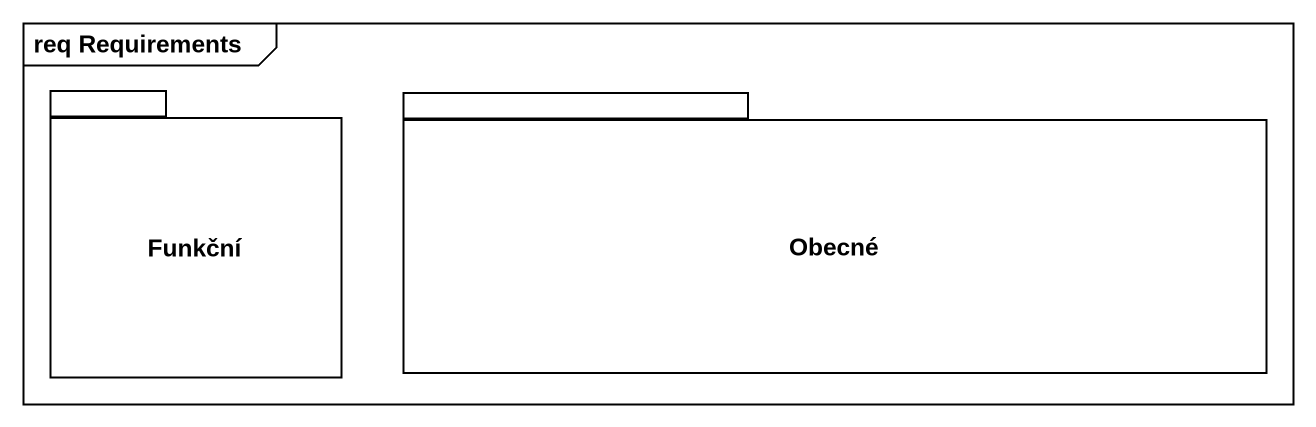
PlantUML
@startuml
mainframe req Requirements
package Funkční {
}
package Obecné {
}
@enduml
